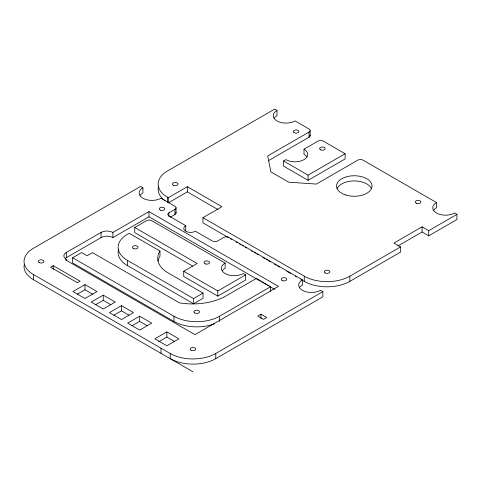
<?xml version="1.0" encoding="UTF-8"?>
<svg xmlns="http://www.w3.org/2000/svg" width="481" height="481" viewBox="0 0 481 481"><rect width="100%" height="100%" fill="white"/><g stroke="black" fill="none" stroke-linecap="round" stroke-linejoin="round"><path stroke-width="0.72" d="M66.324 252.489L101.058 232.437A8.375 4.834 0 0 1 112.897 232.437L148.96 211.616L278.499 286.405L194.961 334.632L65.422 259.842L66.324 259.325A8.375 4.834 0 0 1 63.943 255.279L64.153 254.659A8.375 4.834 0 0 1 66.324 252.489L66.324 257.672A8.375 4.834 0 0 0 65.596 258.147M268.314 160.744L309.024 137.241L309.024 132.065A3.806 2.195 0 0 0 309.024 128.956L295.112 120.929A12.807 7.395 0 0 1 277.002 120.929A12.807 7.395 0 0 1 277.002 110.468L274.663 109.121L167.574 170.947A32.221 18.603 0 0 0 167.574 197.258L168.308 197.685L187.325 186.706L221.951 206.698L202.934 217.677L202.934 222.859L228.271 237.488M66.324 257.672L101.058 237.614A8.375 4.834 0 0 1 112.897 237.614L148.96 216.793L260.359 281.114M53.241 265.656L50.553 267.208L77.465 282.75L80.153 281.193L53.241 265.656L53.241 269.354M214.64 323.737A32.221 18.603 0 0 1 173.948 321.422L72.643 262.933L72.643 257.756L81.614 252.579L87.121 255.76L92.502 252.651L179.497 302.874A47.372 27.351 0 0 0 226.022 295.917L256.325 278.469L270.641 286.73L270.641 291.173M218.103 209.656L187.325 191.883L168.308 202.862L168.308 197.685M134.728 227.459L146.392 220.725A3.806 2.195 0 0 1 151.774 220.725L225.156 263.095A12.807 7.395 0 0 0 225.156 273.551A12.807 7.395 0 0 0 243.266 273.551L245.605 274.904L245.605 280.08L217.809 296.128L183.718 276.449L183.718 271.272L197.162 263.504L134.728 227.459L134.728 232.642L192.61 266.059M168.927 216.528L168.927 212.83L174.94 209.355A3.806 2.195 0 0 0 174.94 206.253L161.027 198.22A12.807 7.395 0 0 1 142.917 198.22A12.807 7.395 0 0 1 142.917 187.764L140.578 186.412L33.49 248.244A32.221 18.603 0 0 0 33.49 274.555L33.49 279.732L193.091 371.879M309.024 132.065L267.664 155.94L270.899 171.891L288.75 182.197L316.378 184.067L357.732 160.185A3.806 2.195 0 0 1 363.119 160.185L436.501 202.555A12.807 7.395 0 0 0 436.501 213.011A12.807 7.395 0 0 0 454.611 213.011L456.95 214.364L456.95 219.54L428.727 235.834L422.084 231.998L397.757 246.044M170.13 217.316L174.94 214.538A3.806 2.195 0 0 0 175.926 212.416M283.568 160.979L285.906 159.632A12.807 7.395 0 0 0 304.016 159.632A12.807 7.395 0 0 0 304.016 149.176L317.929 141.143A3.806 2.195 0 0 1 323.31 141.143L345.13 153.74L345.13 158.922L308.08 180.309L283.568 166.161L283.568 160.979L308.08 175.132L345.13 153.74M84.999 284.614L72.98 291.552L84.999 298.491L97.018 291.552L84.999 284.614L84.999 289.79L92.592 294.174M77.405 294.174L84.999 289.79M103.229 295.136L91.204 302.074L103.229 309.018L115.248 302.074L103.229 295.136L103.229 300.318L95.635 304.701M121.452 305.657L109.434 312.602L121.452 319.54L133.477 312.602L121.452 305.657L121.452 310.84L129.046 315.223M113.865 315.223L121.452 310.84M139.682 316.185L127.663 323.124L139.682 330.062L151.707 323.124L139.682 316.185L139.682 321.362L132.095 325.745M203.06 293.085L166.6 272.036A36.213 20.905 0 0 1 159.981 251.034L129.239 233.285L125.655 235.353A32.221 18.603 0 0 0 127.555 260.468L193.554 298.575L203.06 293.085L203.06 298.262L193.554 303.751L127.555 265.65A32.221 18.603 0 0 1 118.603 249.266M183.718 271.272L217.809 290.951L245.605 274.904M166.883 331.884L154.858 338.828L166.883 345.767L178.902 338.828L166.883 331.884L166.883 337.067L158.658 341.817M72.643 257.756L173.948 316.245A32.221 18.603 0 0 0 219.522 316.245L270.641 286.73M260.985 314.207L257.756 316.071L263.498 319.384L266.727 317.52L260.985 314.207L260.985 318.644M456.95 214.364L428.727 230.658L422.084 226.822L393.915 243.085L400.559 246.921L400.559 252.098L349.855 281.373A32.221 18.603 0 0 1 304.287 281.373L301.04 279.497M170.202 353.487A32.221 18.603 0 0 0 215.771 353.487L322.865 291.654L322.865 296.837L215.771 358.664A32.221 18.603 0 0 1 170.202 358.664L170.202 353.487L33.49 274.555M202.934 217.677L304.287 276.19A32.221 18.603 0 0 0 349.855 276.19L400.559 246.921M322.865 291.654L320.526 290.308A12.807 7.395 0 0 1 302.417 290.308A12.807 7.395 0 0 1 302.417 279.852L229.034 237.482A3.806 2.195 0 0 0 223.647 237.482L217.64 240.951A3.806 2.195 0 0 1 212.259 240.951L195.436 231.241A6.848 3.956 0 0 1 185.75 231.241A6.848 3.956 0 0 1 185.75 225.649L168.927 215.933A3.806 2.195 0 0 1 168.927 212.83M230.219 238.612L231.523 239.358M236.069 241.985L237.367 242.737M239.316 243.861L240.614 244.613M241.913 245.364L243.218 246.11M245.166 247.24L246.464 247.986M251.01 250.613L252.309 251.365M254.263 252.489L255.561 253.24M256.86 253.992L258.159 254.738M262.704 257.365L264.652 258.489M265.957 259.241L267.256 259.993M268.554 260.738L270.502 261.868M274.398 264.117L276.347 265.241M277.651 265.993L279.599 267.117M286.742 271.242L290.644 273.497M295.19 276.118L296.488 276.87M261.658 281.86L266.191 284.475M267.484 285.227L268.783 285.973M270.075 286.724L274.609 289.34M103.229 300.318L110.816 304.701M139.682 321.362L147.276 325.745M166.883 337.067L174.621 341.534M436.501 202.555L436.501 207.738A12.807 7.395 0 0 0 433.724 210.137M428.727 230.658L428.727 235.834M422.084 226.822L422.084 231.998M349.855 276.19L349.855 281.373M310.137 130.513L310.137 135.69M308.08 175.132L308.08 180.309M304.287 276.19L304.287 281.373M304.016 149.176L304.016 154.353A12.807 7.395 0 0 1 306.794 156.752M302.417 279.852L302.417 285.029A12.807 7.395 0 0 0 299.639 287.428M277.002 110.468L277.002 115.65A12.807 7.395 0 0 0 274.224 118.049M225.156 263.095L225.156 268.272A12.807 7.395 0 0 0 222.384 270.671M219.522 316.245L219.522 321.422M217.809 290.951L217.809 296.128M215.771 353.487L215.771 358.664M193.554 298.575L193.554 303.751M187.325 186.706L187.325 191.883M185.75 225.649L185.75 230.826M176.052 207.804L176.052 212.981M174.94 209.355L174.94 214.538M173.948 316.245L173.948 321.422M167.574 197.258L167.574 202.441M161.015 348.184L161.015 353.361M159.981 251.034L159.981 256.211A36.213 20.905 0 0 0 157.966 261.039M148.96 211.616L148.96 216.793M142.917 187.764L142.917 192.941A12.807 7.395 0 0 0 140.139 195.34M127.555 260.468L127.555 265.65M112.897 232.437L112.897 237.614M101.058 232.437L101.058 237.614M66.324 259.325L66.324 260.804M33.49 279.732A32.221 18.603 0 0 1 24.17 264.959M165.079 200.824A32.221 18.603 0 0 1 158.471 186.586M310.011 135.119A3.806 2.195 0 0 1 309.024 137.241M337.121 188.534A17.761 10.251 0 0 1 354.281 180.934A17.761 10.251 0 0 1 371.434 188.534M320.442 149.741A2.79 1.611 0 0 0 325.108 149.02A2.79 1.611 0 0 0 321.693 147.048A2.79 1.611 0 0 0 320.442 149.741M345.4 194.889A17.761 10.251 0 0 0 372.041 186.009A17.761 10.251 0 0 0 345.4 177.128A17.761 10.251 0 0 0 345.4 194.889M173.256 185.257A2.79 1.611 0 0 0 177.928 184.536A2.79 1.611 0 0 0 174.507 182.564A2.79 1.611 0 0 0 173.256 185.257M325.096 272.925A2.79 1.611 0 0 0 329.768 272.204A2.79 1.611 0 0 0 326.346 270.226A2.79 1.611 0 0 0 325.096 272.925M294.131 132.684A2.79 1.611 0 0 0 298.803 131.962A2.79 1.611 0 0 0 295.382 129.99A2.79 1.611 0 0 0 294.131 132.684M416.708 203.379A2.79 1.611 0 0 0 420.899 201.984A2.79 1.611 0 0 0 416.708 200.589A2.79 1.611 0 0 0 416.708 203.379M205.369 263.919A2.79 1.611 0 0 0 209.554 262.524A2.79 1.611 0 0 0 205.369 261.129A2.79 1.611 0 0 0 205.369 263.919M133.237 248.443A2.79 1.611 0 0 0 137.909 247.715A2.79 1.611 0 0 0 134.488 245.743A2.79 1.611 0 0 0 133.237 248.443M194.763 312.975A2.79 1.611 0 0 0 199.429 312.253A2.79 1.611 0 0 0 196.014 310.281A2.79 1.611 0 0 0 194.763 312.975M39.171 262.554A2.79 1.611 0 0 0 43.843 261.832A2.79 1.611 0 0 0 40.422 259.854A2.79 1.611 0 0 0 39.171 262.554M191.017 350.216A2.79 1.611 0 0 0 195.683 349.495A2.79 1.611 0 0 0 192.268 347.522A2.79 1.611 0 0 0 191.017 350.216M160.624 210.233A2.79 1.611 0 0 0 164.815 208.838A2.79 1.611 0 0 0 160.624 207.443A2.79 1.611 0 0 0 160.624 210.233M282.63 280.676A2.79 1.611 0 0 0 286.814 279.275A2.79 1.611 0 0 0 282.63 277.88A2.79 1.611 0 0 0 282.63 280.676"/></g></svg>
